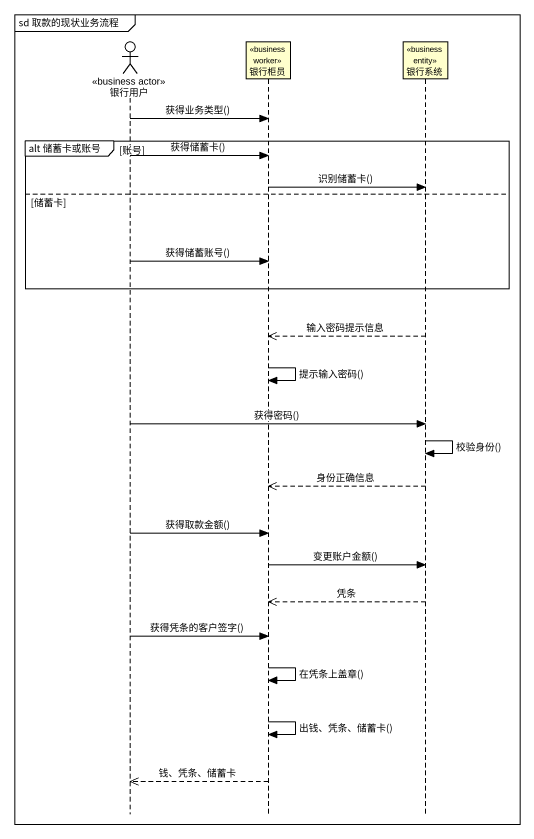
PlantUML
@startuml
mainframe sd 取款的现状业务流程
hide footbox
actor 银行用户 <<business actor>>
participant 银行柜员 <<business worker>>
participant 银行系统 <<business entity>>

银行用户 -> 银行柜员 : 获得业务类型()
group alt 储蓄卡或账号 [账号]
  银行用户 -> 银行柜员 : 获得储蓄卡()
  银行柜员 -> 银行系统 : 识别储蓄卡()
else 储蓄卡
  银行用户 -> 银行柜员 : 获得储蓄账号()
end
银行系统 -->> 银行柜员 : 输入密码提示信息
银行柜员 -> 银行柜员 : 提示输入密码()
银行用户 -> 银行系统 : 获得密码()
银行系统 -> 银行系统 : 校验身份()
银行系统 -->> 银行柜员 : 身份正确信息
银行用户 -> 银行柜员 : 获得取款金额()
银行柜员 -> 银行系统 : 变更账户金额()
银行系统 -->> 银行柜员 : 凭条
银行用户 -> 银行柜员 : 获得凭条的客户签字()
银行柜员 -> 银行柜员 : 在凭条上盖章()
银行柜员 -> 银行柜员 : 出钱、凭条、储蓄卡()
银行柜员 -->> 银行用户 : 钱、凭条、储蓄卡
@enduml
